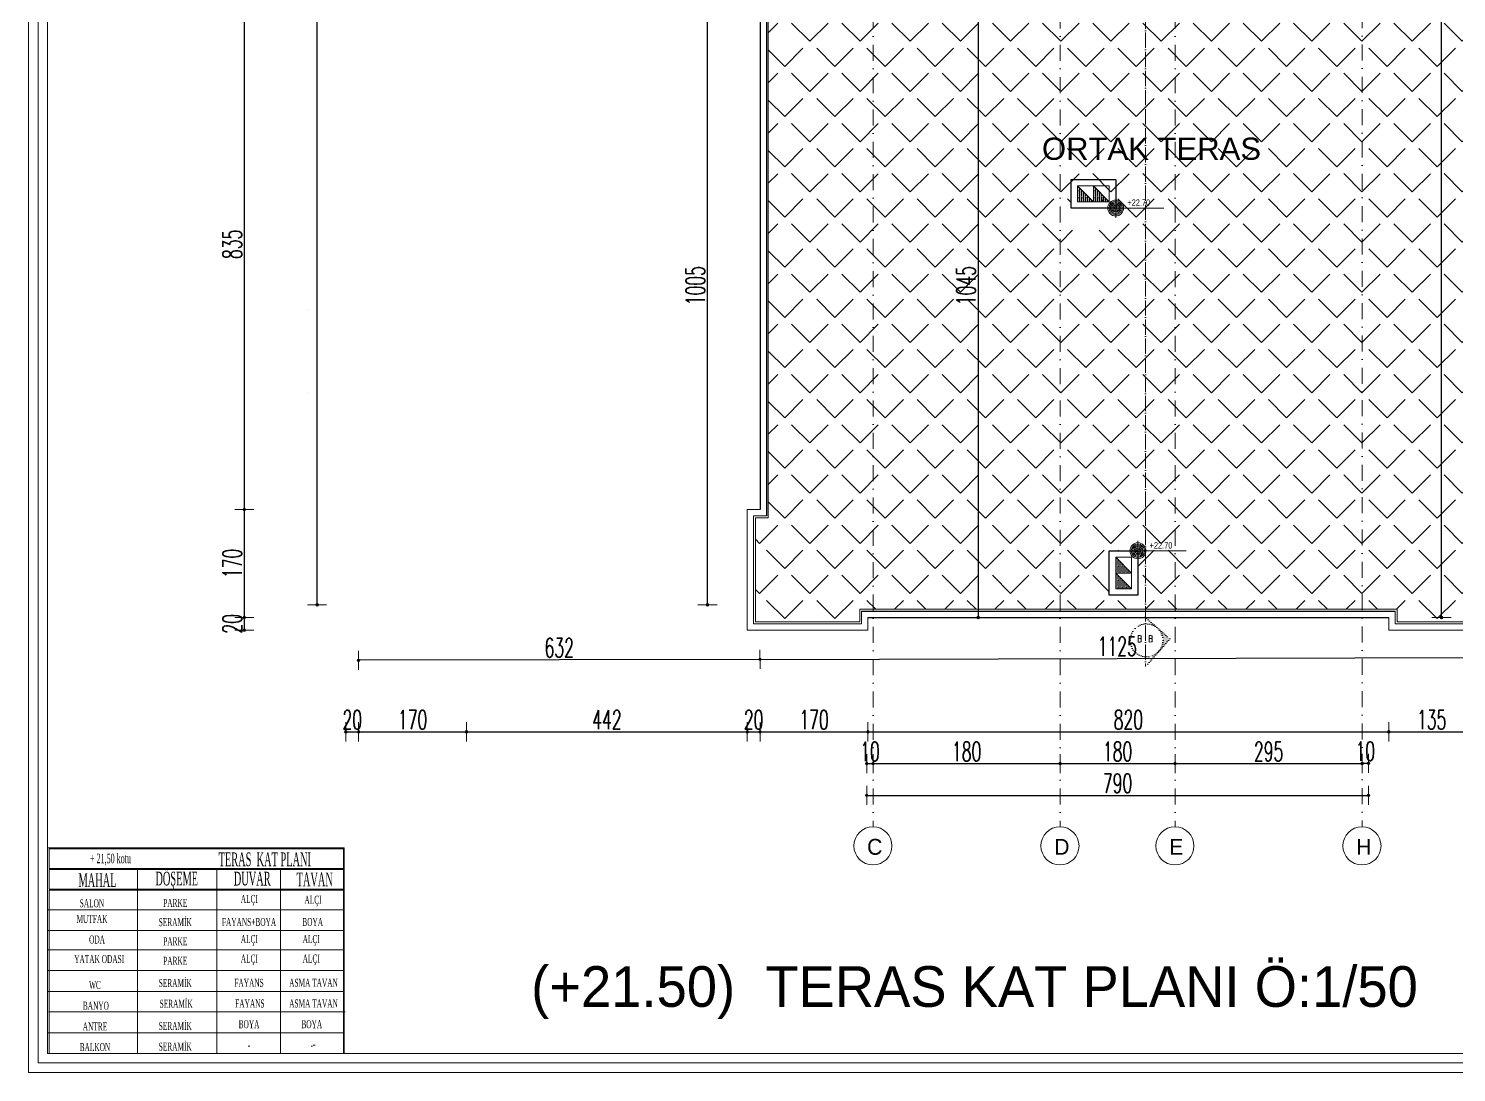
# Model space of a CAD drawing. Header units: millimetres. Extents: x -16104 to 67872, y -88009 to 12107.
# Drawn here: x 31917 to 34166, y -8330 to -6687 of the extents above; entities that cross this region are included whole.
import ezdxf
from ezdxf.enums import TextEntityAlignment as Align

# ---------------------------------------------------------------- set-up
doc = ezdxf.new("R2010")
doc.units = ezdxf.units.MM
for name, pattern in [('ACAD_ISO04W100', [30, 24, -3, 0, -3]), ('ACAD_ISO07W100', [3, 0, -3]), ('DASHDOTX2', [50.8, 25.4, -12.7, 0, -12.7])]:
    doc.linetypes.add(name, pattern=pattern)
doc.layers.get('0').update_dxf_attribs({"color": 241})
for name, color, linetype, lineweight in [('0.3', 114, 'Continuous', 5), ('AKS', 1, 'ACAD_ISO07W100', 5), ('akslar', 144, 'Continuous', 20), ('baca', 46, 'Continuous', 5), ('balkon', 6, 'Continuous', 5), ('c05', 32, 'Continuous', 13), ('duvar', 123, 'Continuous', 25), ('emsal&kolon', 1, 'Continuous', 5), ('KOTLAR', 5, 'Continuous', 20), ('OLCU', 54, 'Continuous', 13), ('SıVA', 40, 'Continuous', 9), ('TARAMA', 8, 'Continuous', 15), ('YAZI', 22, 'Continuous', 18)]:
    doc.layers.add(name, color=color, linetype=linetype, lineweight=lineweight)
doc.styles.add('DIM', font='Txttw.shx', dxfattribs={"width": 0.6})
doc.styles.add('DIMENSIONS', font='simplex', dxfattribs={"width": 0.8})
doc.styles.add('OLCUIC', font='ROMANS.SHX', dxfattribs={"width": 0.5})
doc.styles.add('TSIMPLEX', font='tsimplex', dxfattribs={"width": 0.8})
doc.styles.add('ÖLÇÜ-50', font='comic.ttf', dxfattribs={"height": 12.5})
doc.dimstyles.new('50', dxfattribs={"dimscale": 0, "dimtxt": 30, "dimasz": 1, "dimexe": 0, "dimexo": 2, "dimgap": 4, "dimtad": 1, "dimdec": 0, "dimzin": 0, "dimdsep": 46, "dimtxsty": 'DIM', "dimblk1": 'DOT', "dimblk2": 'DOT', "dimsah": 1, "dimcen": 1.5, "dimdle": 3, "dimse1": 1, "dimse2": 1, "dimclrd": 256, "dimclre": 9, "dimclrt": 256, "dimadec": 0, "dimazin": 0, "dimtfac": 0.24, "dimtdec": 0, "dimtix": 1, "dimtmove": 2, "dimatfit": 3, "dimldrblk": 'DOT', "dimfxl": 0, "dimtolj": 1, "dimtzin": 15, "dimarcsym": 0})

# ---------------------------------------------------------------- blocks, each defined once
blk = doc.blocks.new('DOT')
for p, q in [((-2, 0), (0, 0)), ((0, 15), (0, -15)), ((2, 0), (0, 0))]:
    blk.add_line(p, q)
blk.add_circle((0, 0), 2)
blk = doc.blocks.new('*D1102')
at = {"layer": 'Defpoints', "color": 0, "transparency": 16777216}
for p in [(32607, -7759.1), (33049, -7759.1), (33049, -7794.1)]:
    blk.add_point(p, dxfattribs=at)
at = {"layer": 'OLCU', "lineweight": -2, "transparency": 16777216}
blk.add_line((32608, -7794.1), (33048, -7794.1), dxfattribs=at)
at = {"layer": 'OLCU', "lineweight": -2, "transparency": 16777216, "rotation": 180}
blk.add_blockref('DOT', (32607, -7794.1), dxfattribs=at)
at = {"layer": 'OLCU', "lineweight": -2, "transparency": 16777216}
blk.add_blockref('DOT', (33049, -7794.1), dxfattribs=at)
at = {"layer": 'OLCU', "transparency": 16777216, "insert": (32828, -7775.1), "char_height": 30, "attachment_point": 5, "style": 'DIM'}
blk.add_mtext('\\A1;442', dxfattribs=at)
blk = doc.blocks.new('*D1103')
at = {"layer": 'Defpoints', "color": 0, "transparency": 16777216}
for p in [(33239, -7759.1), (34059, -7759.1), (34059, -7794.1)]:
    blk.add_point(p, dxfattribs=at)
at = {"layer": 'OLCU', "lineweight": -2, "transparency": 16777216}
blk.add_line((33240, -7794.1), (34058, -7794.1), dxfattribs=at)
at = {"layer": 'OLCU', "lineweight": -2, "transparency": 16777216, "rotation": 180}
blk.add_blockref('DOT', (33239, -7794.1), dxfattribs=at)
at = {"layer": 'OLCU', "lineweight": -2, "transparency": 16777216}
blk.add_blockref('DOT', (34059, -7794.1), dxfattribs=at)
at = {"layer": 'OLCU', "transparency": 16777216, "insert": (33649, -7775.1), "char_height": 30, "attachment_point": 5, "style": 'DIM'}
blk.add_mtext('\\A1;820', dxfattribs=at)
blk = doc.blocks.new('*D1104')
at = {"layer": 'Defpoints', "color": 0, "transparency": 16777216}
for p in [(34059, -7759.1), (34194, -7759.1), (34194, -7794.1)]:
    blk.add_point(p, dxfattribs=at)
at = {"layer": 'OLCU', "lineweight": -2, "transparency": 16777216}
blk.add_line((34060, -7794.1), (34193, -7794.1), dxfattribs=at)
at = {"layer": 'OLCU', "lineweight": -2, "transparency": 16777216, "rotation": 180}
blk.add_blockref('DOT', (34059, -7794.1), dxfattribs=at)
at = {"layer": 'OLCU', "lineweight": -2, "transparency": 16777216}
blk.add_blockref('DOT', (34194, -7794.1), dxfattribs=at)
at = {"layer": 'OLCU', "transparency": 16777216, "insert": (34126.5, -7775.1), "char_height": 30, "attachment_point": 5, "style": 'DIM'}
blk.add_mtext('\\A1;135', dxfattribs=at)
blk = doc.blocks.new('*D1105')
at = {"layer": 'Defpoints', "color": 0, "transparency": 16777216}
for p in [(33237, -7809.1), (33247, -7809.1), (33247, -7844.1)]:
    blk.add_point(p, dxfattribs=at)
at = {"layer": 'OLCU', "lineweight": -2, "transparency": 16777216}
for p, q in [((33236, -7844.1), (33235, -7844.1)), ((33237, -7844.1), (33247, -7844.1)), ((33248, -7844.1), (33249, -7844.1))]:
    blk.add_line(p, q, dxfattribs=at)
blk.add_blockref('DOT', (33237, -7844.1), dxfattribs=at)
at = {"layer": 'OLCU', "lineweight": -2, "transparency": 16777216, "rotation": 180}
blk.add_blockref('DOT', (33247, -7844.1), dxfattribs=at)
at = {"layer": 'OLCU', "transparency": 16777216, "insert": (33242, -7825.1), "char_height": 30, "attachment_point": 5, "style": 'DIM'}
blk.add_mtext('\\A1;10', dxfattribs=at)
blk = doc.blocks.new('*D1106')
at = {"layer": 'Defpoints', "color": 0, "transparency": 16777216}
for p in [(33247, -7844.1), (33541.5, -7844.1), (33541.5, -7844.1)]:
    blk.add_point(p, dxfattribs=at)
at = {"layer": 'OLCU', "lineweight": -2, "transparency": 16777216}
blk.add_line((33248, -7844.1), (33540.5, -7844.1), dxfattribs=at)
at = {"layer": 'OLCU', "lineweight": -2, "transparency": 16777216, "rotation": 180}
blk.add_blockref('DOT', (33247, -7844.1), dxfattribs=at)
at = {"layer": 'OLCU', "lineweight": -2, "transparency": 16777216}
blk.add_blockref('DOT', (33541.5, -7844.1), dxfattribs=at)
at = {"layer": 'OLCU', "transparency": 16777216, "insert": (33394.3, -7825.1), "char_height": 30, "attachment_point": 5, "style": 'DIM'}
blk.add_mtext('\\A1;180', dxfattribs=at)
blk = doc.blocks.new('*D1107')
at = {"layer": 'Defpoints', "color": 0, "transparency": 16777216}
for p in [(33541.5, -7844.1), (33722.5, -7844.1), (33722.5, -7844.1)]:
    blk.add_point(p, dxfattribs=at)
at = {"layer": 'OLCU', "lineweight": -2, "transparency": 16777216}
blk.add_line((33542.5, -7844.1), (33721.5, -7844.1), dxfattribs=at)
at = {"layer": 'OLCU', "lineweight": -2, "transparency": 16777216, "rotation": 180}
blk.add_blockref('DOT', (33541.5, -7844.1), dxfattribs=at)
at = {"layer": 'OLCU', "lineweight": -2, "transparency": 16777216}
blk.add_blockref('DOT', (33722.5, -7844.1), dxfattribs=at)
at = {"layer": 'OLCU', "transparency": 16777216, "insert": (33632, -7825.1), "char_height": 30, "attachment_point": 5, "style": 'DIM'}
blk.add_mtext('\\A1;180', dxfattribs=at)
blk = doc.blocks.new('*D1108')
at = {"layer": 'Defpoints', "color": 0, "transparency": 16777216}
for p in [(33722.5, -7844.1), (34017, -7844.1), (34017, -7844.1)]:
    blk.add_point(p, dxfattribs=at)
at = {"layer": 'OLCU', "lineweight": -2, "transparency": 16777216}
blk.add_line((33723.5, -7844.1), (34016, -7844.1), dxfattribs=at)
at = {"layer": 'OLCU', "lineweight": -2, "transparency": 16777216, "rotation": 180}
blk.add_blockref('DOT', (33722.5, -7844.1), dxfattribs=at)
at = {"layer": 'OLCU', "lineweight": -2, "transparency": 16777216}
blk.add_blockref('DOT', (34017, -7844.1), dxfattribs=at)
at = {"layer": 'OLCU', "transparency": 16777216, "insert": (33869.8, -7825.1), "char_height": 30, "attachment_point": 5, "style": 'DIM'}
blk.add_mtext('\\A1;295', dxfattribs=at)
blk = doc.blocks.new('*D1109')
at = {"layer": 'Defpoints', "color": 0, "transparency": 16777216}
for p in [(34017, -7793.6), (34027, -7793.6), (34027, -7843.6)]:
    blk.add_point(p, dxfattribs=at)
at = {"layer": 'OLCU', "lineweight": -2, "transparency": 16777216}
for p, q in [((34016, -7843.6), (34015, -7843.6)), ((34017, -7843.6), (34027, -7843.6)), ((34028, -7843.6), (34029, -7843.6))]:
    blk.add_line(p, q, dxfattribs=at)
blk.add_blockref('DOT', (34017, -7843.6), dxfattribs=at)
at = {"layer": 'OLCU', "lineweight": -2, "transparency": 16777216, "rotation": 180}
blk.add_blockref('DOT', (34027, -7843.6), dxfattribs=at)
at = {"layer": 'OLCU', "transparency": 16777216, "insert": (34022, -7824.6), "char_height": 30, "attachment_point": 5, "style": 'DIM'}
blk.add_mtext('\\A1;10', dxfattribs=at)
blk = doc.blocks.new('*D1110')
at = {"layer": 'Defpoints', "color": 0, "transparency": 16777216}
for p in [(33237, -7859.1), (34027, -7858.6), (34027, -7894.1)]:
    blk.add_point(p, dxfattribs=at)
at = {"layer": 'OLCU', "lineweight": -2, "transparency": 16777216}
blk.add_line((33238, -7894.1), (34026, -7894.1), dxfattribs=at)
at = {"layer": 'OLCU', "lineweight": -2, "transparency": 16777216, "rotation": 180}
blk.add_blockref('DOT', (33237, -7894.1), dxfattribs=at)
at = {"layer": 'OLCU', "lineweight": -2, "transparency": 16777216}
blk.add_blockref('DOT', (34027, -7894.1), dxfattribs=at)
at = {"layer": 'OLCU', "transparency": 16777216, "insert": (33632, -7875.1), "char_height": 30, "attachment_point": 5, "style": 'DIM'}
blk.add_mtext('\\A1;790', dxfattribs=at)
blk = doc.blocks.new('*D1125')
at = {"layer": 'Defpoints', "color": 0, "transparency": 16777216}
for p in [(32357, -6609.6), (32257, -7444.1), (32292, -7444.1)]:
    blk.add_point(p, dxfattribs=at)
at = {"layer": 'OLCU', "lineweight": -2, "transparency": 16777216}
blk.add_line((32257, -6610.6), (32257, -7443.1), dxfattribs=at)
for p, rotation in [((32257, -6609.6), 90), ((32257, -7444.1), 270)]:
    blk.add_blockref('DOT', p, dxfattribs=dict(at, rotation=rotation))
at = {"layer": 'OLCU', "transparency": 16777216, "insert": (32238, -7026.8), "char_height": 30, "attachment_point": 5, "rotation": 90, "style": 'DIM'}
blk.add_mtext('\\A1;835', dxfattribs=at)
blk = doc.blocks.new('*D1129')
at = {"layer": 'Defpoints', "color": 0, "transparency": 16777216}
for p in [(32417, -7694.1), (32437, -7694.1), (32437, -7794.1)]:
    blk.add_point(p, dxfattribs=at)
at = {"layer": 'OLCU', "lineweight": -2, "transparency": 16777216}
for p, q in [((32416, -7794.1), (32415, -7794.1)), ((32417, -7794.1), (32437, -7794.1)), ((32438, -7794.1), (32439, -7794.1))]:
    blk.add_line(p, q, dxfattribs=at)
blk.add_blockref('DOT', (32417, -7794.1), dxfattribs=at)
at = {"layer": 'OLCU', "lineweight": -2, "transparency": 16777216, "rotation": 180}
blk.add_blockref('DOT', (32437, -7794.1), dxfattribs=at)
at = {"layer": 'OLCU', "transparency": 16777216, "insert": (32427, -7775.1), "char_height": 30, "attachment_point": 5, "style": 'DIM'}
blk.add_mtext('\\A1;20', dxfattribs=at)
blk = doc.blocks.new('*D1130')
at = {"layer": 'Defpoints', "color": 0, "transparency": 16777216}
for p in [(32437, -7694.1), (32607, -7694.1), (32607, -7794.1)]:
    blk.add_point(p, dxfattribs=at)
at = {"layer": 'OLCU', "lineweight": -2, "transparency": 16777216}
blk.add_line((32438, -7794.1), (32606, -7794.1), dxfattribs=at)
at = {"layer": 'OLCU', "lineweight": -2, "transparency": 16777216, "rotation": 180}
blk.add_blockref('DOT', (32437, -7794.1), dxfattribs=at)
at = {"layer": 'OLCU', "lineweight": -2, "transparency": 16777216}
blk.add_blockref('DOT', (32607, -7794.1), dxfattribs=at)
at = {"layer": 'OLCU', "transparency": 16777216, "insert": (32522, -7775.1), "char_height": 30, "attachment_point": 5, "style": 'DIM'}
blk.add_mtext('\\A1;170', dxfattribs=at)
blk = doc.blocks.new('*D1131')
at = {"layer": 'Defpoints', "color": 0, "transparency": 16777216}
for p in [(33069, -7794.1), (33239, -7794.1), (33239, -7794.1)]:
    blk.add_point(p, dxfattribs=at)
at = {"layer": 'OLCU', "lineweight": -2, "transparency": 16777216}
blk.add_line((33070, -7794.1), (33238, -7794.1), dxfattribs=at)
at = {"layer": 'OLCU', "lineweight": -2, "transparency": 16777216, "rotation": 180}
blk.add_blockref('DOT', (33069, -7794.1), dxfattribs=at)
at = {"layer": 'OLCU', "lineweight": -2, "transparency": 16777216}
blk.add_blockref('DOT', (33239, -7794.1), dxfattribs=at)
at = {"layer": 'OLCU', "transparency": 16777216, "insert": (33154, -7775.1), "char_height": 30, "attachment_point": 5, "style": 'DIM'}
blk.add_mtext('\\A1;170', dxfattribs=at)
blk = doc.blocks.new('*D1141')
at = {"layer": 'Defpoints', "color": 0, "transparency": 16777216}
for p in [(32357, -7614.1), (32257, -7634.1), (32357, -7634.1)]:
    blk.add_point(p, dxfattribs=at)
at = {"layer": 'OLCU', "lineweight": -2, "transparency": 16777216}
for p, q in [((32257, -7613.1), (32257, -7612.1)), ((32257, -7614.1), (32257, -7634.1)), ((32257, -7635.1), (32257, -7636.1))]:
    blk.add_line(p, q, dxfattribs=at)
for p, rotation in [((32257, -7614.1), 270), ((32257, -7634.1), 90)]:
    blk.add_blockref('DOT', p, dxfattribs=dict(at, rotation=rotation))
at = {"layer": 'OLCU', "transparency": 16777216, "insert": (32238, -7624.1), "char_height": 30, "attachment_point": 5, "rotation": 90, "style": 'DIM'}
blk.add_mtext('\\A1;20', dxfattribs=at)
blk = doc.blocks.new('*D1142')
at = {"layer": 'Defpoints', "color": 0, "transparency": 16777216}
for p in [(32257, -7444.1), (32257, -7614.1), (32257, -7614.1)]:
    blk.add_point(p, dxfattribs=at)
at = {"layer": 'OLCU', "lineweight": -2, "transparency": 16777216}
blk.add_line((32257, -7445.1), (32257, -7613.1), dxfattribs=at)
for p, rotation in [((32257, -7444.1), 90), ((32257, -7614.1), 270)]:
    blk.add_blockref('DOT', p, dxfattribs=dict(at, rotation=rotation))
at = {"layer": 'OLCU', "transparency": 16777216, "insert": (32238, -7529.1), "char_height": 30, "attachment_point": 5, "rotation": 90, "style": 'DIM'}
blk.add_mtext('\\A1;170', dxfattribs=at)
blk = doc.blocks.new('*D1147')
at = {"layer": 'Defpoints', "color": 0, "transparency": 16777216}
for p in [(33049, -7744.1), (33069, -7744.1), (33069, -7794.1)]:
    blk.add_point(p, dxfattribs=at)
at = {"layer": 'OLCU', "lineweight": -2, "transparency": 16777216}
for p, q in [((33048, -7794.1), (33047, -7794.1)), ((33049, -7794.1), (33069, -7794.1)), ((33070, -7794.1), (33071, -7794.1))]:
    blk.add_line(p, q, dxfattribs=at)
blk.add_blockref('DOT', (33049, -7794.1), dxfattribs=at)
at = {"layer": 'OLCU', "lineweight": -2, "transparency": 16777216, "rotation": 180}
blk.add_blockref('DOT', (33069, -7794.1), dxfattribs=at)
at = {"layer": 'OLCU', "transparency": 16777216, "insert": (33059, -7775.1), "char_height": 30, "attachment_point": 5, "style": 'DIM'}
blk.add_mtext('\\A1;20', dxfattribs=at)
blk = doc.blocks.new('*D1167')
at = {"layer": 'Defpoints', "color": 0, "transparency": 16777216}
for p in [(33412.5, -6569.6), (33412.5, -7614.1), (33412.5, -7614.1)]:
    blk.add_point(p, dxfattribs=at)
at = {"layer": 'OLCU', "lineweight": -2, "transparency": 16777216}
blk.add_line((33412.5, -6570.6), (33412.5, -7613.1), dxfattribs=at)
for p, rotation in [((33412.5, -6569.6), 90), ((33412.5, -7614.1), 270)]:
    blk.add_blockref('DOT', p, dxfattribs=dict(at, rotation=rotation))
at = {"layer": 'OLCU', "transparency": 16777216, "insert": (33393.5, -7091.8), "char_height": 30, "attachment_point": 5, "rotation": 90, "style": 'DIM'}
blk.add_mtext('\\A1;1045', dxfattribs=at)
blk = doc.blocks.new('*D1174')
at = {"layer": 'Defpoints', "color": 0, "transparency": 16777216}
for p in [(34142, -5464.6), (34142, -5464.6), (34017, -7614.1)]:
    blk.add_point(p, dxfattribs=at)
at = {"layer": 'OLCU', "lineweight": -2, "transparency": 16777216}
blk.add_line((34142, -7613.1), (34142, -5465.6), dxfattribs=at)
for p, rotation in [((34142, -5464.6), 90), ((34142, -7614.1), 270)]:
    blk.add_blockref('DOT', p, dxfattribs=dict(at, rotation=rotation))
at = {"layer": 'OLCU', "transparency": 16777216, "insert": (34123, -6539.3), "char_height": 30, "attachment_point": 5, "rotation": 90, "style": 'DIM'}
blk.add_mtext('\\A1;2150', dxfattribs=at)
blk = doc.blocks.new('*D1055')
at = {"layer": 'Defpoints', "color": 0, "transparency": 16777216}
for p in [(32371.7, -5484.6), (32371.7, -5484.6), (32371.7, -7594.1)]:
    blk.add_point(p, dxfattribs=at)
at = {"layer": 'OLCU', "lineweight": -2, "transparency": 16777216}
blk.add_line((32371.7, -7593.1), (32371.7, -5485.6), dxfattribs=at)
for p, rotation in [((32371.7, -5484.6), 90), ((32371.7, -7594.1), 270)]:
    blk.add_blockref('DOT', p, dxfattribs=dict(at, rotation=rotation))
at = {"layer": 'OLCU', "transparency": 16777216, "insert": (32352.7, -6539.3), "char_height": 30, "attachment_point": 5, "rotation": 90, "style": 'DIM'}
blk.add_mtext('\\A1;2110', dxfattribs=at)
blk = doc.blocks.new('*D2442')
at = {"layer": 'Defpoints', "color": 0, "transparency": 16777216}
for p in [(33069, -7680), (34194, -7677.3), (34194, -7677.3)]:
    blk.add_point(p, dxfattribs=at)
at = {"layer": 'OLCU', "lineweight": -2, "transparency": 16777216}
blk.add_line((33070, -7680), (34193, -7677.3), dxfattribs=at)
for p, rotation in [((33069, -7680), 180.1399202823359), ((34194, -7677.3), 0.1399202823359238)]:
    blk.add_blockref('DOT', p, dxfattribs=dict(at, rotation=rotation))
at = {"layer": 'OLCU', "transparency": 16777216, "insert": (33631.5, -7659.6), "char_height": 30, "attachment_point": 5, "rotation": 0.1399, "style": 'DIM'}
blk.add_mtext('\\A1;1125', dxfattribs=at)
blk = doc.blocks.new('*D2447')
at = {"layer": 'Defpoints', "color": 0, "transparency": 16777216}
for p in [(32436.9, -7681.5), (32436.9, -7681.5), (33069, -7680)]:
    blk.add_point(p, dxfattribs=at)
at = {"layer": 'OLCU', "lineweight": -2, "transparency": 16777216}
blk.add_line((33068, -7680), (32437.9, -7681.5), dxfattribs=at)
for p, rotation in [((33069, -7680), 0.135470241607738), ((32436.9, -7681.5), 180.1354702416077)]:
    blk.add_blockref('DOT', p, dxfattribs=dict(at, rotation=rotation))
at = {"layer": 'OLCU', "transparency": 16777216, "insert": (32752.9, -7661.8), "char_height": 30, "attachment_point": 5, "rotation": 0.1355, "style": 'DIM'}
blk.add_mtext('\\A1;632', dxfattribs=at)
blk = doc.blocks.new('*D2448')
at = {"layer": 'Defpoints', "color": 0, "transparency": 16777216}
for p in [(32986.3, -6589.6), (33089, -6589.6), (33089, -7594.1)]:
    blk.add_point(p, dxfattribs=at)
at = {"layer": 'OLCU', "lineweight": -2, "transparency": 16777216}
blk.add_line((32986.3, -7593.1), (32986.3, -6590.6), dxfattribs=at)
for p, rotation in [((32986.3, -6589.6), 90), ((32986.3, -7594.1), 270)]:
    blk.add_blockref('DOT', p, dxfattribs=dict(at, rotation=rotation))
at = {"layer": 'OLCU', "transparency": 16777216, "insert": (32967.3, -7091.8), "char_height": 30, "attachment_point": 5, "rotation": 90, "style": 'DIM'}
blk.add_mtext('\\A1;1005', dxfattribs=at)
blk = doc.blocks.new('Kot')
at = {"layer": 'KOTLAR'}
for p, q in [((-0.155, 0), (0.759, 0)), ((0, 0.155), (0, -0.155))]:
    blk.add_line(p, q, dxfattribs=at)
for radius in [0.125, 0.105, 0.085, 0.065, 0.045, 0.045, 0.025]:
    blk.add_circle((0, 0), radius, dxfattribs=at)
at = {"layer": 'YAZI', "style": 'TSIMPLEX', "width": 0.8}
blk.add_attdef('KOTH', (0.184, 0.035), '', height=0.1, dxfattribs=at)

msp = doc.modelspace()

# ---------------------------------------------------------------- hatches: boundary and pattern name
h = msp.add_hatch()
h.set_pattern_fill('ANSI35,_O', color=256, angle=45)
h.set_pattern_definition([(90, (0, 35), (-6.35, 1e-15), []), (90, (3.175, 38.175), (-6.35, 1e-15), [7.9375, -1.5875, 0, -1.5875])])
h.paths.add_polyline_path([(33594, -6959.6), (33569, -6934.6), (33569, -6959.6)])
h.paths.add_polyline_path([(33619, -6959.6), (33594, -6934.6), (33594, -6959.6)])
h = msp.add_hatch()
h.set_pattern_fill('ANSI35,_O', color=256, angle=45)
h.set_pattern_definition([(90, (0, 0), (-6.35, 1e-15), []), (90, (3.175, 3.175), (-6.35, 1e-15), [7.9375, -1.5875, 0, -1.5875])])
h.paths.add_polyline_path([(33629, -7519.1), (33629, -7544.1), (33654, -7544.1)])
h.paths.add_polyline_path([(33629, -7544.1), (33629, -7569.1), (33654, -7569.1)])
at = {"layer": 'AKS'}
msp.add_hatch(color=1, dxfattribs=at).paths.add_polyline_path([(33694.9, -7630.7), (33714.3, -7647.9), (33697.2, -7667.3, 0.198912), (33703.6, -7648.5, 0.198912)])
msp.add_hatch(color=1, dxfattribs=at).paths.add_polyline_path([(33694.9, -7630.7), (33714.3, -7647.9), (33697.2, -7667.3, 0.198912), (33703.6, -7648.5, 0.198912)])
msp.add_hatch(color=1, dxfattribs=at).paths.add_polyline_path([(33694.9, -7630.7), (33714.3, -7647.9), (33697.2, -7667.3, 0.198912), (33703.6, -7648.5, 0.198912)])
msp.add_hatch(color=1, dxfattribs=at).paths.add_polyline_path([(33694.9, -7630.7), (33714.3, -7647.9), (33697.2, -7667.3, 0.198912), (33703.6, -7648.5, 0.198912)])
at = {"layer": 'TARAMA'}
h = msp.add_hatch(dxfattribs=at)
h.set_pattern_fill('ANGLE,_O', color=256, scale=8, angle=45)
h.set_pattern_definition([(45, (-3599.79, -17059.605), (-39.51313, 39.51313), [40.64, -15.24]), (135, (-3599.79, -17059.605), (-39.51313, -39.51313), [40.64, -15.24])])
h.paths.add_polyline_path([(33247, -5477.6), (32714, -5477.6), (32714, -5457.6), (32430, -5457.6), (32430, -5621.6), (32450, -5621.6), (32450, -6087.9), (32430, -6087.9), (32430, -6099.9), (33230.5, -6099.9), (33229, -5921.9), (33247, -5921.9)])
h.paths.add_polyline_path([(32542, -5649.6), (32542, -5694.6), (32472, -5694.6), (32472, -5649.6)], flags=16)
h.paths.add_polyline_path([(32532, -5659.6), (32532, -5684.6), (32482, -5684.6), (32482, -5659.6)], flags=0)
h.paths.add_polyline_path([(32532, -5659.6), (32532, -5684.6), (32507, -5684.6), (32482, -5684.6), (32482, -5659.6), (32507, -5659.6)], flags=0)
h.paths.add_polyline_path([(33230.5, -6099.9), (32430, -6099.9), (32430, -6279.6), (33232, -6279.6)])
h.paths.add_polyline_path([(33232.4, -6319.6), (33232, -6319.6), (33232, -6281.7), (33232, -6279.6), (32430, -6279.6), (32430, -6470.2), (33233.6, -6470.2)])
h.paths.add_polyline_path([(33066.5, -6388.1, -1), (33091.5, -6388.1, -1)], flags=16)
h.paths.add_polyline_path([(33068.5, -6388.1, -1), (33089.5, -6388.1, -1)], flags=0)
h.paths.add_polyline_path([(33070.5, -6388.1, -1), (33087.5, -6388.1, -1)], flags=0)
h.paths.add_polyline_path([(33072.5, -6388.1, -1), (33085.5, -6388.1, -1)], flags=0)
h.paths.add_polyline_path([(33074.5, -6388.1, -1), (33083.5, -6388.1, -1)], flags=0)
h.paths.add_polyline_path([(33076.5, -6388.1, -1), (33081.5, -6388.1, -1)], flags=0)
h.paths.add_polyline_path([(33229, -6516.6), (33234, -6516.5), (33233.6, -6470.2), (32430, -6470.2), (32430, -6559.6), (33229, -6559.6)])
h.paths.add_polyline_path([(32594, -6576.6), (33082, -6576.6), (33082, -7457.1), (33062, -7457.1), (33062, -7621.1), (33226, -7621.1), (33226, -7601.1), (33247, -7601.1), (33247, -6572.6), (33229, -6572.6), (33229, -6559.6), (32430, -6559.6), (32430, -6596.6), (32594, -6596.6)])
h.paths.add_polyline_path([(33541.5, -5477.6), (33247, -5477.6), (33247, -5921.9), (33541.5, -5921.9)])
h.paths.add_polyline_path([(33317, -5849.9), (33317, -5919.9), (33272, -5919.9), (33272, -5849.9)], flags=16)
h.paths.add_polyline_path([(33307, -5859.9), (33307, -5884.9), (33307, -5909.9), (33282, -5909.9), (33282, -5884.9), (33282, -5859.9)], flags=0)
h.paths.add_polyline_path([(33722.5, -5477.6), (33541.5, -5477.6), (33541.5, -5921.9), (33722.5, -5921.9)])
h.paths.add_polyline_path([(34017, -5477.6), (33818, -5477.6), (33818, -5921.9), (33930.5, -5921.9), (33930.5, -6099.9), (34017, -6099.9)])
h.paths.add_polyline_path([(33947, -5849.9), (33992, -5849.9), (33992, -5919.9), (33947, -5919.9)], flags=16)
h.paths.add_polyline_path([(33957, -5859.9), (33982, -5859.9), (33982, -5884.9), (33982, -5909.9), (33957, -5909.9), (33957, -5884.9)], flags=0)
h.paths.add_polyline_path([(33818, -5477.6), (33722.5, -5477.6), (33722.5, -5921.9), (33818, -5921.9)])
h.paths.add_polyline_path([(34814, -5621.6), (34834, -5621.6), (34834, -5457.6), (34550, -5457.6), (34550, -5477.6), (34017, -5477.6), (34017, -6099.9), (34834, -6099.9), (34834, -6087.9), (34814, -6087.9)])
h.paths.add_polyline_path([(34722, -5694.6), (34722, -5649.6), (34792, -5649.6), (34792, -5694.6)], flags=16)
h.paths.add_polyline_path([(34732, -5684.6), (34732, -5659.6), (34757, -5659.6), (34782, -5659.6), (34782, -5684.6), (34757, -5684.6)], flags=0)
h.paths.add_polyline_path([(34017, -6099.9), (33930.5, -6099.9), (33930.5, -6266.6), (33994, -6266.6), (33994, -6206.6), (34017, -6206.6)])
h.paths.add_polyline_path([(34834, -6099.9), (34017, -6099.9), (34017, -6206.6), (34070, -6206.6), (34070, -6279.6), (34834, -6279.6)])
h.paths.add_polyline_path([(34834, -6559.6), (34035, -6559.6), (34035, -6572.6), (34017, -6572.6), (34017, -7601.1), (34072, -7601.1), (34072, -7621.1), (34201, -7621.1), (34201, -7367.1), (34181, -7367.1), (34181, -6576.6), (34670, -6576.6), (34670, -6596.6), (34834, -6596.6)])
h.paths.add_polyline_path([(34834, -6470.2), (34030, -6470.2), (34030, -6516.6), (34035, -6516.6), (34035, -6559.6), (34834, -6559.6)])
h.paths.add_polyline_path([(34834, -6279.6), (34070, -6279.6), (34070, -6282.6), (34035, -6282.6), (34035, -6322.6), (34030, -6322.6), (34030, -6470.2), (34834, -6470.2)])
h.paths.add_polyline_path([(34017, -6572.6), (34007, -6572.6), (33818, -6572.6), (33818, -7601.1), (34017, -7601.1)])
h.paths.add_polyline_path([(33818, -6572.6), (33722.5, -6572.6), (33722.5, -7601.1), (33818, -7601.1)])
h.paths.add_polyline_path([(33722.5, -6572.6), (33541.5, -6572.6), (33541.5, -7601.1), (33722.5, -7601.1)])
h.paths.add_polyline_path([(33664, -7509.1), (33664, -7579.1), (33619, -7579.1), (33619, -7509.1)], flags=16)
h.paths.add_polyline_path([(33654, -7519.1), (33654, -7544.1), (33654, -7569.1), (33629, -7569.1), (33629, -7544.1), (33629, -7519.1)], flags=0)
h.paths.add_polyline_path([(33629, -7004.6), (33559, -7004.6), (33559, -6959.6), (33629, -6959.6)], flags=16)
h.paths.add_polyline_path([(33619, -6994.6), (33594, -6994.6), (33569, -6994.6), (33569, -6969.6), (33594, -6969.6), (33619, -6969.6)], flags=0)
h.paths.add_polyline_path([(33541.5, -6572.6), (33362, -6572.6, -0.405453), (33262, -6669.6), (33262, -6572.6), (33247, -6572.6), (33247, -7601.1), (33541.5, -7601.1)])
h.paths.add_polyline_path([(32803.9, -5958.4), (32865.2, -5958.4), (32865.2, -6003.4), (32803.9, -6003.4)], flags=24)
h.paths.add_polyline_path([(33094.8, -6387.1), (33138.7, -6387.1), (33138.7, -6372.1), (33094.8, -6372.1)], flags=24)
h.paths.add_polyline_path([(33225, -6331.8), (33269.1, -6331.8), (33269.1, -6376.8), (33225, -6376.8)], flags=9)
h.paths.add_polyline_path([(33371, -5725.4), (33371, -5664.1), (33416, -5664.1), (33416, -5725.4)], flags=24)
h.paths.add_polyline_path([(33592.8, -5593.1), (33671.3, -5593.1), (33671.3, -5638.1), (33592.8, -5638.1)], flags=24)
h.paths.add_polyline_path([(34346.7, -5958.4), (34407.9, -5958.4), (34407.9, -6003.4), (34346.7, -6003.4)], flags=24)
h.paths.add_polyline_path([(34100.5, -6576.8), (34100.5, -6501.8), (34145.5, -6501.8), (34145.5, -6576.8)], flags=9)
h.paths.add_polyline_path([(33995, -6331.8), (34039.1, -6331.8), (34039.1, -6376.8), (33995, -6376.8)], flags=9)
h.paths.add_polyline_path([(33239.4, -6581.6), (33239.4, -6537.5), (33284.4, -6537.5), (33284.4, -6581.6)], flags=9)
h.paths.add_polyline_path([(33371, -6581.6), (33371, -6537.5), (33416, -6537.5), (33416, -6581.6)], flags=9)
h.paths.add_polyline_path([(33371, -7129.3), (33371, -7054.3), (33416, -7054.3), (33416, -7129.3)], flags=24)

# ---------------------------------------------------------------- linework, layer by layer
at = {"layer": 'AKS', "color": 1, "linetype": 'ACAD_ISO04W100'}
msp.add_line((33676, -5369.1), (33676, -7691.5), dxfattribs=at)
at = {"layer": 'AKS', "color": 1, "linetype": 'ACAD_ISO07W100'}
for p, q in [((33675.4, -7613.6), (33714.3, -7647.9)), ((33675.4, -7613.6), (33714.3, -7647.9)), ((33714.3, -7647.9), (33676, -7691.5))]:
    msp.add_line(p, q, dxfattribs=at)
msp.add_circle((33677.7, -7650.2), 25.9, dxfattribs=at)
msp.add_circle((33677.7, -7650.2), 25.9, dxfattribs=at)
msp.add_circle((33677.7, -7650.2), 25.9, dxfattribs=at)
msp.add_circle((33677.7, -7650.2), 25.9, dxfattribs=at)
at = {"layer": 'AKS', "linetype": 'ByBlock'}
for centre in [(33246.8, -7973.6), (33541.3, -7973.6), (33722.3, -7973.6), (34016.8, -7973.6)]:
    msp.add_circle(centre, 30, dxfattribs=at)
at = {"layer": 'akslar', "linetype": 'DASHDOTX2'}
for p, q in [((33247, -5134.6), (33247, -7944.1)), ((33541.5, -5134.6), (33541.5, -7944.1)), ((33722.5, -5134.6), (33722.5, -7944.1)), ((34017, -5134.1), (34017, -7943.6))]:
    msp.add_line(p, q, dxfattribs=at)
at = {"layer": 'baca'}
for points in [[(33569, -6934.6), (33594, -6934.6), (33594, -6959.6), (33569, -6959.6), (33569, -6934.6), (33594, -6959.6)], [(33594, -6934.6), (33619, -6934.6), (33619, -6959.6), (33594, -6959.6), (33594, -6934.6), (33619, -6959.6)], [(33629, -7519.1), (33654, -7519.1), (33654, -7544.1), (33629, -7544.1), (33629, -7519.1), (33654, -7544.1)], [(33629, -7544.1), (33654, -7544.1), (33654, -7569.1), (33629, -7569.1), (33629, -7544.1), (33654, -7569.1)]]:
    msp.add_lwpolyline(points, dxfattribs=at)
at = {"layer": 'balkon'}
for p, q in [((33049, -7444.1), (33049, -7634.1)), ((33069, -7444.1), (33049, -7444.1)), ((33059, -7454.1), (33059, -7624.1)), ((33079, -7454.1), (33059, -7454.1)), ((33229, -7604.1), (33229, -7624.1)), ((33239, -7614.1), (33239, -7634.1)), ((34059, -7614.1), (34059, -7634.1)), ((34069, -7604.1), (34069, -7624.1)), ((33239, -7634.1), (33049, -7634.1)), ((33229, -7624.1), (33059, -7624.1)), ((34059, -7634.1), (34214, -7634.1)), ((34069, -7624.1), (34204, -7624.1))]:
    msp.add_line(p, q, dxfattribs=at)
at = {"layer": 'c05'}
for points in [[(35447.6, -8120), (35447.6, -8330.3), (31917.3, -8330.3), (31917.3, -4952.5), (35447.6, -4952.5), (35447.6, -6808.6)], [(35432.6, -8120), (35432.6, -8315.3), (31932.3, -8315.3), (31932.3, -4967.5), (35432.6, -4967.5), (35432.6, -6808.6)], [(35417.6, -8120), (35417.6, -8300.3), (31947.3, -8300.3), (31947.3, -4982.5), (35417.6, -4982.5), (35417.6, -6808.6)]]:
    msp.add_lwpolyline(points, dxfattribs=at)
at = {"layer": 'duvar'}
for p, q in [((33069, -6654.6), (33069, -7259.3)), ((33079, -6654.6), (33079, -7259.3)), ((33069, -6704.6), (33069, -6774.6)), ((33069, -6904.6), (33069, -7129.3)), ((33069, -7259.3), (33069, -7444.1)), ((33079, -7259.3), (33079, -7454.1)), ((33229, -7604.1), (33381.5, -7604.1)), ((33239, -7614.1), (33381.5, -7614.1)), ((33381.5, -7604.1), (33896.5, -7604.1)), ((33381.5, -7614.1), (33896.5, -7614.1)), ((33511.5, -7614.1), (33766.5, -7614.1)), ((33896.5, -7604.1), (34069, -7604.1)), ((33896.5, -7614.1), (34059, -7614.1))]:
    msp.add_line(p, q, dxfattribs=at)
for points in [[(33559, -6924.6), (33629, -6924.6), (33629, -6969.6), (33559, -6969.6)], [(33619, -7579.1), (33619, -7509.1), (33664, -7509.1), (33664, -7579.1)]]:
    msp.add_lwpolyline(points, close=True, dxfattribs=at)
at = {"layer": 'OLCU'}
for p, q in [((32357, -7129.3), (32357, -7129.3)), ((32357, -7259.3), (32357, -7259.3)), ((33896.5, -7614.1), (33896.5, -7614.1)), ((31947.3, -8267.7), (31947.3, -7976.5)), ((31949.7, -8009.1), (31949.7, -7978.4)), ((32413, -7978.4), (32413, -8009.1)), ((32414.3, -7976.5), (32414.3, -8300.3)), ((31947.3, -8300.3), (31947.3, -8009.1)), ((31949.7, -8041.6), (31949.7, -8011)), ((32089.1, -8011), (32089.1, -8041.6)), ((32089.1, -8011), (32089.1, -8041.6)), ((32213.8, -8011), (32213.8, -8041.6)), ((32314.2, -8011), (32314.2, -8041.6)), ((32413, -8011), (32413, -8041.6)), ((31949.7, -8300.3), (31949.7, -8043.6)), ((32089.1, -8043.6), (32089.1, -8300.3)), ((32089.1, -8043.6), (32089.1, -8300.3)), ((32213.8, -8043.6), (32213.8, -8300.3)), ((32314.2, -8043.6), (32314.2, -8300.3)), ((32413, -8043.6), (32413, -8300.3))]:
    msp.add_line(p, q, dxfattribs=at)
for points in [[(31947.3, -7976.5), (32414.3, -7976.5)], [(31947.3, -7976.5), (32414.3, -7976.5)], [(31949.7, -7978.4), (32413, -7978.4)], [(31949.7, -7978.4), (32413, -7978.4)], [(31949.7, -8009.1), (32413, -8009.1)], [(31949.7, -8009.1), (32413, -8009.1)], [(31949.7, -8011), (32413, -8011)], [(31949.7, -8011), (32413, -8011)], [(31949.7, -8041.6), (32413, -8041.6)], [(31949.7, -8041.6), (32413, -8041.6)], [(31949.7, -8043.6), (32413, -8043.6)], [(31949.7, -8043.6), (32413, -8043.6)], [(31947.3, -8074.2), (32414.3, -8074.2)], [(31947.3, -8074.2), (32414.3, -8074.2)], [(31947.3, -8106.8), (32414.3, -8106.8)], [(31947.3, -8106.8), (32414.3, -8106.8)], [(31947.3, -8137.4), (32414.3, -8137.4)], [(31947.3, -8137.4), (32414.3, -8137.4)], [(31947.3, -8170), (32414.3, -8170)], [(31947.3, -8170), (32414.3, -8170)], [(31947.3, -8202.6), (32414.3, -8202.6)], [(31947.3, -8202.6), (32414.3, -8202.6)], [(31948.7, -8235.1), (32415.7, -8235.1)], [(31948.7, -8235.1), (32415.7, -8235.1)], [(31947.3, -8267.7), (32414.3, -8267.7)], [(31947.3, -8267.7), (32414.3, -8267.7)], [(31947.3, -8300.3), (32414.3, -8300.3)]]:
    msp.add_lwpolyline(points, dxfattribs=at)
at = {"layer": 'SıVA'}
msp.add_lwpolyline([(34550, -5477.6), (32714, -5477.6), (32714, -5457.6), (32430, -5457.6), (32430, -5621.6), (32450, -5621.6), (32450, -6087.9), (32430, -6087.9), (32430, -6596.6), (32594, -6596.6), (32594, -6576.6), (33082, -6576.6), (33082, -7457.1), (33062, -7457.1), (33062, -7621.1), (33226, -7621.1), (33226, -7601.1), (34072, -7601.1), (34072, -7621.1), (34201, -7621.1)], dxfattribs=at)

# ---------------------------------------------------------------- block references
at = {"layer": 'KOTLAR', "ltscale": 0.01, "xscale": 100, "yscale": 100, "zscale": 100}
for p in [(33629, -6969.6), (33664, -7509.1)]:
    msp.add_blockref('Kot', p, dxfattribs=at).add_auto_attribs({'KOTH': '+22.70'})

# ---------------------------------------------------------------- texts
at = {"layer": '0.3', "ltscale": 0.7, "attachment_point": 8, "style": 'OLCUIC'}
for s, insert, char_height, width in [('{\\fTimes New Roman|b0|i0|c162|p18;+ 21,50 kotu }', (32046.3, -8004.5), 15.12, 206.873), ('{\\fTimes New Roman|b0|i0|c162|p18;TERAS  KAT PLANI}', (32289.3, -8005.9), 21.6, 262.139), ('{\\fTimes New Roman|b0|i0|c162|p18;MAHAL }', (32025.9, -8038.4), 21.6, 195.886), ('{\\fTimes New Roman|b0|i0|c162|p18;DÖŞEME }', (32150.6, -8042.9), 21.6, 195.886), ('{\\fTimes New Roman|b0|i0|c162|p18;DUVAR }', (32269.5, -8036.5), 21.6, 195.886), ('{\\fTimes New Roman|b0|i0|c162|p18;TAVAN}', (32367.9, -8037.7), 21.6, 195.886), ('{\\fTimes New Roman|b0|i0|c162|p18;SALON}', (32017.2, -8070.4), 12.6, 66.746), ('{\\fTimes New Roman|b0|i0|c162|p18;PARKE}', (32148.3, -8069.7), 12.6, 66.746), ('{\\fTimes New Roman|b0|i0|c162|p18;ALÇI}', (32265, -8067.5), 12.6, 66.746), ('{\\fTimes New Roman|b0|i0|c162|p18;ALÇI}', (32365.2, -8068.8), 12.6, 66.746), ('{\\fTimes New Roman|b0|i0|c162|p18;MUTFAK}', (32017.2, -8095.1), 12.6, 66.746), ('{\\fTimes New Roman|b0|i0|c162|p18;SERAMİK}', (32148.3, -8100.2), 12.6, 66.746), ('{\\fTimes New Roman|b0|i0|c162|p18;FAYANS+BOYA}', (32264.5, -8099.9), 12.6, 66.746), ('{\\fTimes New Roman|b0|i0|c162|p18;BOYA}', (32364.7, -8099.9), 12.6, 66.746), ('{\\fTimes New Roman|b0|i0|c162|p18; ODA}', (32023.7, -8127.5), 12.6, 93.627), ('{\\fTimes New Roman|b0|i0|c162|p18;ALÇI}', (32265, -8130.7), 12.6, 66.746), ('{\\fTimes New Roman|b0|i0|c162|p18;ALÇI}', (32362.4, -8130.7), 12.6, 66.746), ('{\\fTimes New Roman|b0|i0|c162|p18;PARKE}', (32148.3, -8130.1), 12.6, 66.746), ('{\\fTimes New Roman|b0|i0|c162|p18;YATAK ODASI}', (32028.5, -8158.2), 12.6, 79.966), ('{\\fTimes New Roman|b0|i0|c162|p18;PARKE}', (32148.3, -8160.8), 12.6, 66.746), ('{\\fTimes New Roman|b0|i0|c162|p18;ALÇI}', (32265, -8161.4), 12.6, 66.746), ('{\\fTimes New Roman|b0|i0|c162|p18;ALÇI}', (32362.4, -8161.4), 12.6, 66.746), ('{\\fTimes New Roman|b0|i0|c162|p18;SERAMİK}', (32148.3, -8196), 12.6, 66.746), ('{\\fTimes New Roman|b0|i0|c162|p18;FAYANS}', (32264.5, -8195.7), 12.6, 66.746), ('{\\fTimes New Roman|b0|i0|c162|p18;ASMA TAVAN}', (32366, -8195.7), 12.6, 87.313), ('{\\fTimes New Roman|b0|i0|c162|p18;WC}', (32021.9, -8199.1), 12.6, 66.746), ('{\\fTimes New Roman|b0|i0|c162|p18;BANYO}', (32023.3, -8231.7), 12.6, 66.746), ('{\\fTimes New Roman|b0|i0|c162|p18;SERAMİK}', (32149.7, -8228.6), 12.6, 66.746), ('{\\fTimes New Roman|b0|i0|c162|p18;FAYANS}', (32265.8, -8228.2), 12.6, 66.746), ('{\\fTimes New Roman|b0|i0|c162|p18;ASMA TAVAN}', (32366, -8228.2), 12.6, 87.313), ('{\\fTimes New Roman|b0|i0|c162|p18;SERAMİK}', (32148.3, -8263.5), 12.6, 66.746), ('{\\fTimes New Roman|b0|i0|c162|p18;BOYA}', (32264.5, -8260.8), 12.6, 66.746), ('{\\fTimes New Roman|b0|i0|c162|p18;BOYA}', (32363.3, -8260.8), 12.6, 66.746), ('{\\fTimes New Roman|b0|i0|c162|p18;ANTRE}', (32021.9, -8264.2), 12.6, 66.746), ('{\\fTimes New Roman|b0|i0|c162|p18;BALKON}', (32021.9, -8296.8), 12.6, 66.746), ('{\\fTimes New Roman|b0|i0|c162|p18;SERAMİK}', (32148.3, -8296.1), 12.6, 66.746), ('{\\fTimes New Roman|b0|i0|c162|p18;-}', (32264.5, -8293.4), 12.6, 66.746), ('{\\fTimes New Roman|b0|i0|c162|p18;-}', (32363.3, -8293.4), 12.6, 66.746), ('{\\fTimes New Roman|b0|i0|c162|p18;-}', (32367, -8292.6), 14, 74.163)]:
    msp.add_mtext(s, dxfattribs=dict(at, insert=insert, char_height=char_height, width=width))
at = {"layer": 'AKS', "color": 1, "style": 'DIMENSIONS', "width": 0.8}
for p in [(33666.7, -7647.7), (33684, -7647.5)]:
    msp.add_text('B', height=10.4, rotation=0.4221, dxfattribs=at).set_placement(p, align=Align.MIDDLE)
at = {"layer": 'AKS', "char_height": 25, "width": 35.659, "attachment_point": 1}
for s, insert in [('C', (33237.6, -7962.6)), ('D', (33532.2, -7962.6)), ('E', (33713.2, -7962.6)), ('H', (34007.7, -7962.6))]:
    msp.add_mtext(s, dxfattribs=dict(at, insert=insert))
at = {"layer": 'emsal&kolon', "insert": (33857.9, -6894.2), "char_height": 35, "width": 2153.683, "attachment_point": 9}
msp.add_mtext('{\\fArial|b0|i0|c162|p34;ORTAK TERAS}', dxfattribs=at)
at = {"layer": 'YAZI', "style": 'ÖLÇÜ-50'}
msp.add_text('(+21.50)  TERAS KAT PLANI Ö:1/50', height=64, dxfattribs=at).set_placement((32708.7, -8227))

# ---------------------------------------------------------------- dimensions: what is measured, and where the dimension line sits
at = {"layer": 'OLCU'}
for base, p1, p2, picture, middle in [((34142.0433546, -5464.5601116), (34016.9556101, -7614.0601116), (34142.0433546, -5464.5601116), '*D1174', (34123.0433546, -6539.3101116)), ((32371.7388528, -5484.5601116), (32371.7388528, -7594.0601116), (32371.7388528, -5484.5601116), '*D1055', (32352.7388528, -6539.3101116)), ((33412.4614037, -7614.0601116), (33412.4614037, -6569.5601116), (33412.4614037, -7614.0601116), '*D1167', (33393.4614037, -7091.8101116)), ((32257.0433546, -7444.0601116), (32357.0433546, -6609.5601116), (32292.0433546, -7444.0601116), '*D1125', (32238.0433546, -7026.8101116)), ((32257, -7614.1), (32257, -7444.1), (32257, -7614.1), '*D1142', (32238, -7529.1)), ((32257, -7634.1), (32357, -7614.1), (32357, -7634.1), '*D1141', (32238, -7624.1))]:
    dim = msp.add_linear_dim(base=base, p1=p1, p2=p2, angle=90, dimstyle='50', override={"dimscale": 1}, dxfattribs=at)
    dim.commit()
    dim.dimension.update_dxf_attribs({"geometry": picture, "text_midpoint": middle})
for p1, p2, distance, picture, middle in [((33089.0433546, -7594.0601116), (33089.0433546, -6589.5601116), 102.7076965, '*D2448', (32967.335658, -7091.8101116)), ((33069, -7680), (32436.9, -7681.5), 0, '*D2447', (32752.9, -7661.8)), ((33069, -7680), (34194, -7677.3), 0, '*D2442', (33631.5, -7659.6))]:
    dim = msp.add_aligned_dim(p1=p1, p2=p2, distance=distance, dimstyle='50', override={"dimscale": 1}, dxfattribs=at)
    dim.commit()
    dim.dimension.update_dxf_attribs({"geometry": picture, "text_midpoint": middle})
for base, p1, p2, picture, middle in [((32437, -7794.1), (32417, -7694.1), (32437, -7694.1), '*D1129', (32427, -7775.1)), ((32607, -7794.1), (32437, -7694.1), (32607, -7694.1), '*D1130', (32522, -7775.1)), ((33049, -7794.1), (32607, -7759.1), (33049, -7759.1), '*D1102', (32828, -7775.1)), ((33069, -7794.1), (33049, -7744.1), (33069, -7744.1), '*D1147', (33059, -7775.1)), ((33239, -7794.1), (33069, -7794.1), (33239, -7794.1), '*D1131', (33154, -7775.1)), ((34059, -7794.1), (33239, -7759.1), (34059, -7759.1), '*D1103', (33649, -7775.1)), ((34194, -7794.1), (34059, -7759.1), (34194, -7759.1), '*D1104', (34126.5, -7775.1)), ((34027, -7843.6), (34017, -7793.6), (34027, -7793.6), '*D1109', (34022, -7824.6)), ((33247, -7844.1), (33237, -7809.1), (33247, -7809.1), '*D1105', (33242, -7825.1)), ((34017.0433546, -7844.0601116), (33722.5433546, -7844.0601116), (34017.0433546, -7844.0601116), '*D1108', (33869.7933546, -7825.0601116)), ((34027, -7894.1), (33237, -7859.1), (34027, -7858.6), '*D1110', (33632, -7875.1))]:
    dim = msp.add_linear_dim(base=base, p1=p1, p2=p2, dimstyle='50', override={"dimscale": 1}, dxfattribs=at)
    dim.commit()
    dim.dimension.update_dxf_attribs({"geometry": picture, "text_midpoint": middle})
for base, p1, p2, picture, middle in [((33541.5, -7844.1), (33247, -7844.1), (33541.5, -7844.1), '*D1106', (33394.3, -7825.1)), ((33722.5, -7844.1), (33541.5, -7844.1), (33722.5, -7844.1), '*D1107', (33632, -7825.1))]:
    dim = msp.add_linear_dim(base=base, p1=p1, p2=p2, text='180', dimstyle='50', override={"dimscale": 1}, dxfattribs=at)
    dim.commit()
    dim.dimension.update_dxf_attribs({"geometry": picture, "text_midpoint": middle})

doc.saveas('drawing.dxf')
